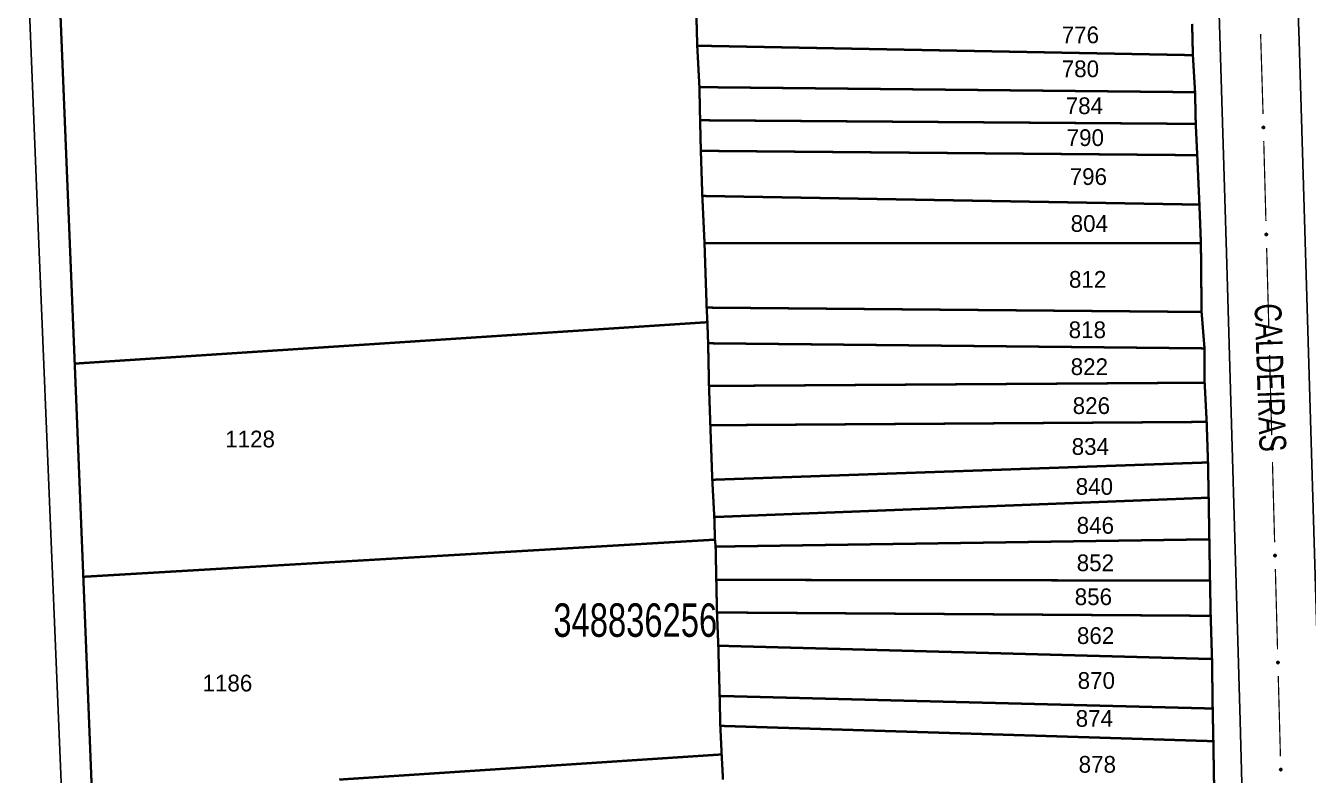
# Model space of a CAD drawing. Extents: x 202481 to 204056, y 4838981 to 4840330.
# Drawn here: x 203110.2 to 203301.8, y 4839658.8 to 4839770.8 of the extents above; entities that cross this region are included whole.
import ezdxf
from ezdxf.enums import TextEntityAlignment as Align

# ---------------------------------------------------------------- set-up
doc = ezdxf.new("R2010")
doc.units = 0
doc.header["$LTSCALE"] = 1.5
doc.header["$MEASUREMENT"] = 0
for name, color, linetype in [('CD_MALHA_LOTES', 7, 'CONTINUOUS'), ('CD_TXT_QUADRA', 7, 'CONTINUOUS'), ('RU-QUADRA', 210, 'CONTINUOUS'), ('SV-EIXO-RUA-PAV', 20, 'CONTINUOUS'), ('SV-RUA-PAVIM', 7, 'CONTINUOUS'), ('SV-TXT-RUA-PAV', 7, 'CONTINUOUS'), ('Th_NmrPort', 1, 'CONTINUOUS')]:
    doc.layers.add(name, color=color, linetype=linetype)
doc.styles.add('ARIAL', font='ARIAL.SHX')

msp = doc.modelspace()

# ---------------------------------------------------------------- linework, layer by layer
at = {"layer": 'CD_MALHA_LOTES', "linetype": 'Continuous', "const_width": 0.35, "flags": 128}
for points in [[(203111.14, 4839876.18), (203117.51, 4839720.32)], [(203210.51, 4839767.83), (203210.4, 4839771.97)], [(203284.45, 4839771.1), (203284.56, 4839766.42)], [(203210.84, 4839761.64), (203210.51, 4839767.83)], [(203210.51, 4839767.83), (203284.56, 4839766.42)], [(203284.56, 4839766.42), (203284.89, 4839760.88)], [(203210.94, 4839756.69), (203210.84, 4839761.64)], [(203210.84, 4839761.64), (203284.89, 4839760.88)], [(203284.89, 4839760.88), (203284.99, 4839756.15)], [(203211.05, 4839752.12), (203210.94, 4839756.69)], [(203210.94, 4839756.69), (203284.99, 4839756.15)], [(203284.99, 4839756.15), (203285.21, 4839751.47)], [(203211.27, 4839745.38), (203211.05, 4839752.12)], [(203211.05, 4839752.12), (203285.21, 4839751.47)], [(203285.21, 4839751.47), (203285.54, 4839744.08)], [(203211.6, 4839738.31), (203211.27, 4839745.38)], [(203211.27, 4839745.38), (203285.54, 4839744.08)], [(203285.54, 4839744.08), (203285.76, 4839738.31)], [(203211.92, 4839728.69), (203211.6, 4839738.31)], [(203211.6, 4839738.31), (203285.76, 4839738.31)], [(203285.76, 4839738.31), (203285.86, 4839728.04)], [(203212.03, 4839726.51), (203211.92, 4839728.69)], [(203211.92, 4839728.69), (203285.86, 4839728.04)], [(203285.86, 4839728.04), (203286.3, 4839722.6)], [(203117.51, 4839720.32), (203212.03, 4839726.51)], [(203212.14, 4839723.36), (203212.03, 4839726.51)], [(203212.27, 4839716.98), (203212.14, 4839723.36)], [(203212.14, 4839723.36), (203286.3, 4839722.6)], [(203286.3, 4839722.6), (203286.32, 4839717.47)], [(203118.79, 4839688.46), (203117.51, 4839720.32)], [(203212.27, 4839716.98), (203286.32, 4839717.47)], [(203286.32, 4839717.47), (203286.62, 4839711.61)], [(203212.47, 4839711.11), (203212.27, 4839716.98)], [(203212.47, 4839711.11), (203286.62, 4839711.61)], [(203286.62, 4839711.61), (203286.82, 4839705.55)], [(203212.76, 4839702.96), (203212.47, 4839711.11)], [(203212.76, 4839702.96), (203286.82, 4839705.55)], [(203286.82, 4839705.55), (203286.92, 4839700.28)], [(203213.06, 4839697.39), (203212.76, 4839702.96)], [(203213.06, 4839697.39), (203286.92, 4839700.28)], [(203286.92, 4839700.28), (203287.02, 4839694.06)], [(203213.16, 4839694.01), (203213.06, 4839697.39)], [(203118.79, 4839688.46), (203213.16, 4839694.01)], [(203213.26, 4839692.97), (203213.16, 4839694.01)], [(203213.26, 4839692.97), (203287.02, 4839694.06)], [(203287.02, 4839694.06), (203287.12, 4839687.9)], [(203213.36, 4839688), (203213.26, 4839692.97)], [(203120.78, 4839638.56), (203118.79, 4839688.46)], [(203213.46, 4839683.13), (203213.36, 4839688)], [(203213.36, 4839688), (203287.12, 4839687.9)], [(203287.12, 4839687.9), (203287.22, 4839682.63)], [(203213.66, 4839678.16), (203213.46, 4839683.13)], [(203213.46, 4839683.13), (203287.22, 4839682.63)], [(203287.22, 4839682.63), (203287.42, 4839676.17)], [(203213.86, 4839670.65), (203213.66, 4839678.16)], [(203213.66, 4839678.16), (203287.42, 4839676.17)], [(203287.42, 4839676.17), (203287.52, 4839668.77)], [(203213.96, 4839666.18), (203213.86, 4839670.65)], [(203213.86, 4839670.65), (203287.52, 4839668.77)], [(203287.52, 4839668.77), (203287.62, 4839663.89)], [(203214.16, 4839661.91), (203213.96, 4839666.18)], [(203213.96, 4839666.18), (203287.62, 4839663.89)], [(203287.62, 4839663.89), (203287.75, 4839656.09)], [(203157.02, 4839658.15), (203214.16, 4839661.91)], [(203214.36, 4839658.13), (203214.16, 4839661.91)]]:
    msp.add_lwpolyline(points, dxfattribs=at)
at = {"layer": 'RU-QUADRA', "linetype": 'Continuous', "const_width": 0.18, "flags": 128}
for points in [[(203120.78, 4839638.56), (203118.79, 4839688.46), (203117.51, 4839720.32), (203111.14, 4839876.18)], [(203284.45, 4839771.1), (203284.56, 4839766.42), (203284.89, 4839760.88), (203284.99, 4839756.15), (203285.21, 4839751.47), (203285.54, 4839744.08), (203285.76, 4839738.31), (203285.86, 4839728.04), (203286.3, 4839722.6), (203286.32, 4839717.47), (203286.62, 4839711.61), (203286.82, 4839705.55), (203286.92, 4839700.28), (203287.02, 4839694.06), (203287.12, 4839687.9), (203287.22, 4839682.63), (203287.42, 4839676.17), (203287.52, 4839668.77), (203287.62, 4839663.89), (203287.75, 4839656.09)]]:
    msp.add_lwpolyline(points, dxfattribs=at)
at = {"layer": 'SV-EIXO-RUA-PAV', "const_width": 0.18}
for points in [[(203294.682059, 4839769.604667), (203294.986368, 4839759.609299)], [(203294.986368, 4839759.609299), (203294.99, 4839759.49)], [(203294.99, 4839759.49), (203295.040944, 4839757.610044)], [(203295.149298, 4839753.611512), (203295.474359, 4839741.615915)], [(203295.582713, 4839737.617383), (203295.907774, 4839725.621787)], [(203296.016128, 4839721.623255), (203296.34119, 4839709.627658)], [(203296.449543, 4839705.629126), (203296.774605, 4839693.63353)], [(203296.882959, 4839689.634997), (203297.20802, 4839677.639401)], [(203297.316374, 4839673.640869), (203297.641435, 4839661.645272)]]:
    msp.add_lwpolyline(points, dxfattribs=at)
at = {"layer": 'SV-EIXO-RUA-PAV'}
for points in [[(203295.201269, 4839755.757388), (203295.237249, 4839755.72426), (203295.261399, 4839755.688431), (203295.272939, 4839755.652751), (203295.274916, 4839755.618562), (203295.272999, 4839755.583357), (203295.263236, 4839755.54829), (203295.243778, 4839755.511769), (203295.2108, 4839755.475442), (203295.17247, 4839755.453116), (203295.138095, 4839755.43993), (203295.102563, 4839755.435816), (203295.068395, 4839755.438251), (203295.032304, 4839755.449598), (203294.995487, 4839755.469678), (203294.959762, 4839755.503723), (203294.936327, 4839755.539011), (203294.92607, 4839755.573816), (203294.922161, 4839755.609563), (203294.924549, 4839755.645481), (203294.934331, 4839755.679848), (203294.954615, 4839755.716881), (203294.988685, 4839755.751697), (203295.023614, 4839755.775472), (203295.058265, 4839755.786215), (203295.093546, 4839755.789271), (203295.128879, 4839755.787778), (203295.164538, 4839755.779431), (203295.201269, 4839755.757388)], [(203295.634684, 4839739.763259), (203295.670665, 4839739.730132), (203295.694814, 4839739.694303), (203295.706355, 4839739.658622), (203295.708332, 4839739.624433), (203295.706415, 4839739.589228), (203295.696651, 4839739.554161), (203295.677193, 4839739.51764), (203295.644215, 4839739.481314), (203295.605886, 4839739.458987), (203295.57151, 4839739.445801), (203295.535979, 4839739.441687), (203295.50181, 4839739.444123), (203295.46572, 4839739.455469), (203295.428902, 4839739.475549), (203295.393177, 4839739.509594), (203295.369742, 4839739.544882), (203295.359486, 4839739.579687), (203295.355576, 4839739.615434), (203295.357964, 4839739.651352), (203295.367746, 4839739.68572), (203295.388031, 4839739.722753), (203295.4221, 4839739.757568), (203295.457029, 4839739.781343), (203295.491681, 4839739.792086), (203295.526961, 4839739.795143), (203295.562294, 4839739.793649), (203295.597953, 4839739.785302), (203295.634684, 4839739.763259)], [(203296.068099, 4839723.76913), (203296.10408, 4839723.736003), (203296.128229, 4839723.700174), (203296.13977, 4839723.664493), (203296.141747, 4839723.630304), (203296.13983, 4839723.5951), (203296.130066, 4839723.560032), (203296.110608, 4839723.523512), (203296.07763, 4839723.487185), (203296.039301, 4839723.464859), (203296.004925, 4839723.451673), (203295.969394, 4839723.447559), (203295.935225, 4839723.449994), (203295.899135, 4839723.46134), (203295.862317, 4839723.481421), (203295.826592, 4839723.515465), (203295.803158, 4839723.550753), (203295.792901, 4839723.585558), (203295.788991, 4839723.621306), (203295.791379, 4839723.657223), (203295.801162, 4839723.691591), (203295.821446, 4839723.728624), (203295.855515, 4839723.76344), (203295.890444, 4839723.787215), (203295.925096, 4839723.797957), (203295.960376, 4839723.801014), (203295.995709, 4839723.799521), (203296.031369, 4839723.791174), (203296.068099, 4839723.76913)], [(203296.501514, 4839707.775002), (203296.537495, 4839707.741874), (203296.561644, 4839707.706045), (203296.573185, 4839707.670365), (203296.575162, 4839707.636176), (203296.573245, 4839707.600971), (203296.563481, 4839707.565904), (203296.544024, 4839707.529383), (203296.511045, 4839707.493056), (203296.472716, 4839707.47073), (203296.438341, 4839707.457544), (203296.402809, 4839707.45343), (203296.368641, 4839707.455865), (203296.33255, 4839707.467212), (203296.295733, 4839707.487292), (203296.260007, 4839707.521337), (203296.236573, 4839707.556625), (203296.226316, 4839707.59143), (203296.222406, 4839707.627177), (203296.224794, 4839707.663095), (203296.234577, 4839707.697462), (203296.254861, 4839707.734495), (203296.288931, 4839707.769311), (203296.323859, 4839707.793086), (203296.358511, 4839707.803829), (203296.393791, 4839707.806885), (203296.429125, 4839707.805392), (203296.464784, 4839707.797045), (203296.501514, 4839707.775002)], [(203296.93493, 4839691.780873), (203296.97091, 4839691.747746), (203296.99506, 4839691.711917), (203297.0066, 4839691.676236), (203297.008577, 4839691.642047), (203297.00666, 4839691.606842), (203296.996897, 4839691.571775), (203296.977439, 4839691.535255), (203296.944461, 4839691.498928), (203296.906131, 4839691.476601), (203296.871756, 4839691.463415), (203296.836224, 4839691.459301), (203296.802056, 4839691.461737), (203296.765965, 4839691.473083), (203296.729148, 4839691.493163), (203296.693422, 4839691.527208), (203296.669988, 4839691.562496), (203296.659731, 4839691.597301), (203296.655822, 4839691.633048), (203296.65821, 4839691.668966), (203296.667992, 4839691.703334), (203296.688276, 4839691.740367), (203296.722346, 4839691.775182), (203296.757275, 4839691.798957), (203296.791926, 4839691.8097), (203296.827207, 4839691.812757), (203296.86254, 4839691.811263), (203296.898199, 4839691.802916), (203296.93493, 4839691.780873)], [(203297.368345, 4839675.786744), (203297.404326, 4839675.753617), (203297.428475, 4839675.717788), (203297.440016, 4839675.682108), (203297.441993, 4839675.647919), (203297.440076, 4839675.612714), (203297.430312, 4839675.577646), (203297.410854, 4839675.541126), (203297.377876, 4839675.504799), (203297.339547, 4839675.482473), (203297.305171, 4839675.469287), (203297.26964, 4839675.465173), (203297.235471, 4839675.467608), (203297.199381, 4839675.478955), (203297.162563, 4839675.499035), (203297.126838, 4839675.533079), (203297.103403, 4839675.568367), (203297.093147, 4839675.603172), (203297.089237, 4839675.63892), (203297.091625, 4839675.674838), (203297.101407, 4839675.709205), (203297.121692, 4839675.746238), (203297.155761, 4839675.781054), (203297.19069, 4839675.804829), (203297.225342, 4839675.815571), (203297.260622, 4839675.818628), (203297.295955, 4839675.817135), (203297.331614, 4839675.808788), (203297.368345, 4839675.786744)], [(203297.80176, 4839659.792616), (203297.837741, 4839659.759488), (203297.86189, 4839659.723659), (203297.873431, 4839659.687979), (203297.875408, 4839659.65379), (203297.873491, 4839659.618585), (203297.863727, 4839659.583518), (203297.844269, 4839659.546997), (203297.811291, 4839659.510671), (203297.772962, 4839659.488344), (203297.738586, 4839659.475158), (203297.703055, 4839659.471044), (203297.668886, 4839659.473479), (203297.632796, 4839659.484826), (203297.595978, 4839659.504906), (203297.560253, 4839659.538951), (203297.536818, 4839659.574239), (203297.526562, 4839659.609044), (203297.522652, 4839659.644791), (203297.52504, 4839659.680709), (203297.534823, 4839659.715076), (203297.555107, 4839659.75211), (203297.589176, 4839659.786925), (203297.624105, 4839659.8107), (203297.658757, 4839659.821443), (203297.694037, 4839659.824499), (203297.72937, 4839659.823006), (203297.76503, 4839659.814659), (203297.80176, 4839659.792616)]]:
    msp.add_lwpolyline(points, close=True, dxfattribs=at)
for points in [[(203294.924549, 4839755.645481), (203294.936327, 4839755.539011)], [(203294.930193, 4839755.658343), (203294.947381, 4839755.527767)], [(203294.934331, 4839755.679848), (203294.959762, 4839755.503723)], [(203294.947001, 4839755.692924), (203294.97695, 4839755.494443)], [(203294.954615, 4839755.716881), (203294.995487, 4839755.469678)], [(203294.973283, 4839755.730492), (203295.013302, 4839755.462667)], [(203294.988685, 4839755.751697), (203295.032304, 4839755.449598)], [(203295.005207, 4839755.761388), (203295.049173, 4839755.448624)], [(203295.023614, 4839755.775472), (203295.068395, 4839755.438251)], [(203295.040265, 4839755.777353), (203295.084896, 4839755.440037)], [(203295.058265, 4839755.786215), (203295.102563, 4839755.435816)], [(203295.075544, 4839755.785134), (203295.11767, 4839755.43956)], [(203295.093546, 4839755.789271), (203295.138095, 4839755.43993)], [(203295.11241, 4839755.784768), (203295.15693, 4839755.451544)], [(203295.128879, 4839755.787778), (203295.17247, 4839755.453116)], [(203295.146695, 4839755.778872), (203295.191951, 4839755.468873)], [(203295.164538, 4839755.779431), (203295.2108, 4839755.475442)], [(203295.181129, 4839755.76752), (203295.225313, 4839755.497078)], [(203295.201269, 4839755.757388), (203295.243778, 4839755.511769)], [(203295.220134, 4839755.738547), (203295.252885, 4839755.537411)], [(203295.237249, 4839755.72426), (203295.263236, 4839755.54829)], [(203295.251104, 4839755.703895), (203295.266892, 4839755.574646)], [(203295.261399, 4839755.688431), (203295.272999, 4839755.583357)], [(203295.357964, 4839739.651352), (203295.369742, 4839739.544882)], [(203295.363608, 4839739.664215), (203295.380797, 4839739.533638)], [(203295.367746, 4839739.68572), (203295.393177, 4839739.509594)], [(203295.380416, 4839739.698796), (203295.410365, 4839739.500314)], [(203295.388031, 4839739.722753), (203295.428902, 4839739.475549)], [(203295.406699, 4839739.736364), (203295.446717, 4839739.468538)], [(203295.4221, 4839739.757568), (203295.46572, 4839739.455469)], [(203295.438622, 4839739.767259), (203295.482588, 4839739.454495)], [(203295.457029, 4839739.781343), (203295.50181, 4839739.444123)], [(203295.47368, 4839739.783225), (203295.518311, 4839739.445908)], [(203295.491681, 4839739.792086), (203295.535979, 4839739.441687)], [(203295.50896, 4839739.791006), (203295.551085, 4839739.445431)], [(203295.526961, 4839739.795143), (203295.57151, 4839739.445801)], [(203295.545825, 4839739.79064), (203295.590346, 4839739.457415)], [(203295.562294, 4839739.793649), (203295.605886, 4839739.458987)], [(203295.580111, 4839739.784744), (203295.625367, 4839739.474745)], [(203295.597953, 4839739.785302), (203295.644215, 4839739.481314)], [(203295.614544, 4839739.773391), (203295.658728, 4839739.502949)], [(203295.634684, 4839739.763259), (203295.677193, 4839739.51764)], [(203295.65355, 4839739.744418), (203295.686301, 4839739.543282)], [(203295.670665, 4839739.730132), (203295.696651, 4839739.554161)], [(203295.684519, 4839739.709767), (203295.700307, 4839739.580517)], [(203295.694814, 4839739.694303), (203295.706415, 4839739.589228)], [(203295.791379, 4839723.657223), (203295.803158, 4839723.550753)], [(203295.797023, 4839723.670086), (203295.814212, 4839723.53951)], [(203295.801162, 4839723.691591), (203295.826592, 4839723.515465)], [(203295.813831, 4839723.704667), (203295.84378, 4839723.506185)], [(203295.821446, 4839723.728624), (203295.862317, 4839723.481421)], [(203295.840114, 4839723.742235), (203295.880132, 4839723.47441)], [(203295.855515, 4839723.76344), (203295.899135, 4839723.46134)], [(203295.872037, 4839723.773131), (203295.916003, 4839723.460367)], [(203295.890444, 4839723.787215), (203295.935225, 4839723.449994)], [(203295.907095, 4839723.789096), (203295.951727, 4839723.45178)], [(203295.925096, 4839723.797957), (203295.969394, 4839723.447559)], [(203295.942375, 4839723.796877), (203295.9845, 4839723.451303)], [(203295.960376, 4839723.801014), (203296.004925, 4839723.451673)], [(203295.979241, 4839723.796511), (203296.023761, 4839723.463287)], [(203295.995709, 4839723.799521), (203296.039301, 4839723.464859)], [(203296.013526, 4839723.790615), (203296.058782, 4839723.480616)], [(203296.031369, 4839723.791174), (203296.07763, 4839723.487185)], [(203296.047959, 4839723.779263), (203296.092143, 4839723.508821)], [(203296.068099, 4839723.76913), (203296.110608, 4839723.523512)], [(203296.086965, 4839723.750289), (203296.119716, 4839723.549153)], [(203296.10408, 4839723.736003), (203296.130066, 4839723.560032)], [(203296.117934, 4839723.715638), (203296.133722, 4839723.586389)], [(203296.128229, 4839723.700174), (203296.13983, 4839723.5951)], [(203296.224794, 4839707.663095), (203296.236573, 4839707.556625)], [(203296.230438, 4839707.675957), (203296.247627, 4839707.545381)], [(203296.234577, 4839707.697462), (203296.260007, 4839707.521337)], [(203296.247247, 4839707.710539), (203296.277196, 4839707.512057)], [(203296.254861, 4839707.734495), (203296.295733, 4839707.487292)], [(203296.273529, 4839707.748106), (203296.313547, 4839707.480281)], [(203296.288931, 4839707.769311), (203296.33255, 4839707.467212)], [(203296.305452, 4839707.779002), (203296.349418, 4839707.466238)], [(203296.323859, 4839707.793086), (203296.368641, 4839707.455865)], [(203296.34051, 4839707.794967), (203296.385142, 4839707.457651)], [(203296.358511, 4839707.803829), (203296.402809, 4839707.45343)], [(203296.37579, 4839707.802748), (203296.417915, 4839707.457174)], [(203296.393791, 4839707.806885), (203296.438341, 4839707.457544)], [(203296.412656, 4839707.802382), (203296.457176, 4839707.469158)], [(203296.429125, 4839707.805392), (203296.472716, 4839707.47073)], [(203296.446941, 4839707.796486), (203296.492197, 4839707.486487)], [(203296.464784, 4839707.797045), (203296.511045, 4839707.493056)], [(203296.481374, 4839707.785134), (203296.525558, 4839707.514692)], [(203296.501514, 4839707.775002), (203296.544024, 4839707.529383)], [(203296.52038, 4839707.756161), (203296.553131, 4839707.555025)], [(203296.537495, 4839707.741874), (203296.563481, 4839707.565904)], [(203296.55135, 4839707.721509), (203296.567137, 4839707.59226)], [(203296.561644, 4839707.706045), (203296.573245, 4839707.600971)], [(203296.65821, 4839691.668966), (203296.669988, 4839691.562496)], [(203296.663854, 4839691.681829), (203296.681042, 4839691.551252)], [(203296.667992, 4839691.703334), (203296.693422, 4839691.527208)], [(203296.680662, 4839691.71641), (203296.710611, 4839691.517928)], [(203296.688276, 4839691.740367), (203296.729148, 4839691.493163)], [(203296.706944, 4839691.753978), (203296.746963, 4839691.486153)], [(203296.722346, 4839691.775182), (203296.765965, 4839691.473083)], [(203296.738868, 4839691.784873), (203296.782834, 4839691.472109)], [(203296.757275, 4839691.798957), (203296.802056, 4839691.461737)], [(203296.773926, 4839691.800839), (203296.818557, 4839691.463522)], [(203296.791926, 4839691.8097), (203296.836224, 4839691.459301)], [(203296.809205, 4839691.80862), (203296.851331, 4839691.463045)], [(203296.827207, 4839691.812757), (203296.871756, 4839691.463415)], [(203296.846071, 4839691.808254), (203296.890591, 4839691.475029)], [(203296.86254, 4839691.811263), (203296.906131, 4839691.476601)], [(203296.880356, 4839691.802358), (203296.925612, 4839691.492359)], [(203296.898199, 4839691.802916), (203296.944461, 4839691.498928)], [(203296.91479, 4839691.791006), (203296.958974, 4839691.520563)], [(203296.93493, 4839691.780873), (203296.977439, 4839691.535255)], [(203296.953795, 4839691.762032), (203296.986546, 4839691.560896)], [(203296.97091, 4839691.747746), (203296.996897, 4839691.571775)], [(203296.984765, 4839691.727381), (203297.000553, 4839691.598131)], [(203296.99506, 4839691.711917), (203297.00666, 4839691.606842)], [(203297.091625, 4839675.674838), (203297.103403, 4839675.568367)], [(203297.097269, 4839675.6877), (203297.114458, 4839675.557124)], [(203297.101407, 4839675.709205), (203297.126838, 4839675.533079)], [(203297.114077, 4839675.722281), (203297.144026, 4839675.523799)], [(203297.121692, 4839675.746238), (203297.162563, 4839675.499035)], [(203297.14036, 4839675.759849), (203297.180378, 4839675.492024)], [(203297.155761, 4839675.781054), (203297.199381, 4839675.478955)], [(203297.172283, 4839675.790745), (203297.216249, 4839675.477981)], [(203297.19069, 4839675.804829), (203297.235471, 4839675.467608)], [(203297.207341, 4839675.80671), (203297.251972, 4839675.469394)], [(203297.225342, 4839675.815571), (203297.26964, 4839675.465173)], [(203297.242621, 4839675.814491), (203297.284746, 4839675.468917)], [(203297.260622, 4839675.818628), (203297.305171, 4839675.469287)], [(203297.279486, 4839675.814125), (203297.324007, 4839675.480901)], [(203297.295955, 4839675.817135), (203297.339547, 4839675.482473)], [(203297.313772, 4839675.808229), (203297.359028, 4839675.49823)], [(203297.331614, 4839675.808788), (203297.377876, 4839675.504799)], [(203297.348205, 4839675.796877), (203297.392389, 4839675.526435)], [(203297.368345, 4839675.786744), (203297.410854, 4839675.541126)], [(203297.387211, 4839675.767903), (203297.419962, 4839675.566767)], [(203297.404326, 4839675.753617), (203297.430312, 4839675.577646)], [(203297.41818, 4839675.733252), (203297.433968, 4839675.604003)], [(203297.428475, 4839675.717788), (203297.440076, 4839675.612714)], [(203297.530684, 4839659.693572), (203297.547873, 4839659.562995)], [(203297.534823, 4839659.715076), (203297.560253, 4839659.538951)], [(203297.547492, 4839659.728153), (203297.577441, 4839659.529671)], [(203297.555107, 4839659.75211), (203297.595978, 4839659.504906)], [(203297.573775, 4839659.76572), (203297.613793, 4839659.497895)], [(203297.589176, 4839659.786925), (203297.632796, 4839659.484826)], [(203297.605698, 4839659.796616), (203297.649664, 4839659.483852)], [(203297.624105, 4839659.8107), (203297.668886, 4839659.473479)], [(203297.640756, 4839659.812581), (203297.685388, 4839659.475265)], [(203297.658757, 4839659.821443), (203297.703055, 4839659.471044)], [(203297.676036, 4839659.820362), (203297.718161, 4839659.474788)], [(203297.694037, 4839659.824499), (203297.738586, 4839659.475158)], [(203297.712901, 4839659.819996), (203297.757422, 4839659.486772)], [(203297.72937, 4839659.823006), (203297.772962, 4839659.488344)], [(203297.747187, 4839659.8141), (203297.792443, 4839659.504101)], [(203297.76503, 4839659.814659), (203297.811291, 4839659.510671)], [(203297.78162, 4839659.802748), (203297.825804, 4839659.532306)], [(203297.80176, 4839659.792616), (203297.844269, 4839659.546997)], [(203297.820626, 4839659.773775), (203297.853377, 4839659.572639)], [(203297.837741, 4839659.759488), (203297.863727, 4839659.583518)], [(203297.851595, 4839659.739123), (203297.867383, 4839659.609874)], [(203297.86189, 4839659.723659), (203297.873491, 4839659.618585)], [(203297.52504, 4839659.680709), (203297.536818, 4839659.574239)]]:
    msp.add_lwpolyline(points, dxfattribs=at)
at = {"layer": 'SV-RUA-PAVIM', "linetype": 'Continuous'}
for points in [[(203118.03, 4839596.84, 10.64), (203114.7, 4839676.84, 8.03), (203112.11, 4839739.43, 6.02), (203109.97, 4839792.94, 5.37), (203107.72, 4839840.08, 5.04), (203107.13, 4839856.8, 5.02), (203106.43, 4839876.34, 5.02), (203107.91, 4839879.88, 5.02), (203110.01, 4839881.38, 5.02), (203185.41, 4839881.58, 5.42), (203282.15, 4839881.62, 6.57), (203284.75, 4839879.98, 6.61), (203285.69, 4839877.88, 6.65), (203286.3, 4839850.71, 8.16), (203286.45, 4839844.13, 8.16)], [(203303.28, 4839673.65, 11.19), (203300.43, 4839768.54, 10.02), (203298.34, 4839827.7, 8.14), (203297.62, 4839850.33, 6.61), (203296.71, 4839878.8, 6.61), (203297.71, 4839880.78, 6.55), (203299.35, 4839881.8, 6.57), (203387.39, 4839881.92, 8.52)], [(203286.58, 4839838.3, 8.16), (203286.82, 4839827.84, 8.16), (203289.57, 4839736.86, 10.72), (203291.65, 4839666.93, 11.37), (203293.63, 4839592.51, 11.95)]]:
    msp.add_polyline3d(points, dxfattribs=at)

# ---------------------------------------------------------------- texts
at = {"layer": 'CD_TXT_QUADRA', "style": 'ARIAL', "width": 0.7}
msp.add_text('348836256', height=5, dxfattribs=at).set_placement((203189.02, 4839679.49))
at = {"layer": 'SV-TXT-RUA-PAV', "style": 'ARIAL', "width": 0.7}
msp.add_text('CALDEIRAS', height=4, rotation=272, dxfattribs=at).set_placement((203293.766079, 4839729.253411))
at = {"layer": 'Th_NmrPort', "color": 1}
for s, p in [('776', (203264.966667, 4839769.45)), ('780', (203264.966667, 4839764.38)), ('784', (203265.566667, 4839758.86)), ('790', (203265.706667, 4839754.09)), ('796', (203266.156667, 4839748.27)), ('804', (203266.306667, 4839741.26)), ('812', (203266.05, 4839732.91)), ('818', (203266.006667, 4839725.38)), ('822', (203266.306667, 4839719.86)), ('826', (203266.606667, 4839714.04)), ('1128', (203139.986667, 4839709.05)), ('834', (203266.456667, 4839707.93)), ('840', (203267.056667, 4839701.96)), ('846', (203267.206667, 4839696.15)), ('852', (203267.206667, 4839690.55)), ('856', (203266.906667, 4839685.48)), ('862', (203267.24, 4839679.67)), ('1186', (203136.6, 4839672.58)), ('870', (203267.346667, 4839672.96)), ('874', (203267.056667, 4839667.29)), ('878', (203267.496667, 4839660.43))]:
    msp.add_text(s, height=2.5, dxfattribs=at).set_placement(p, align=Align.MIDDLE_LEFT)

doc.saveas('drawing.dxf')
